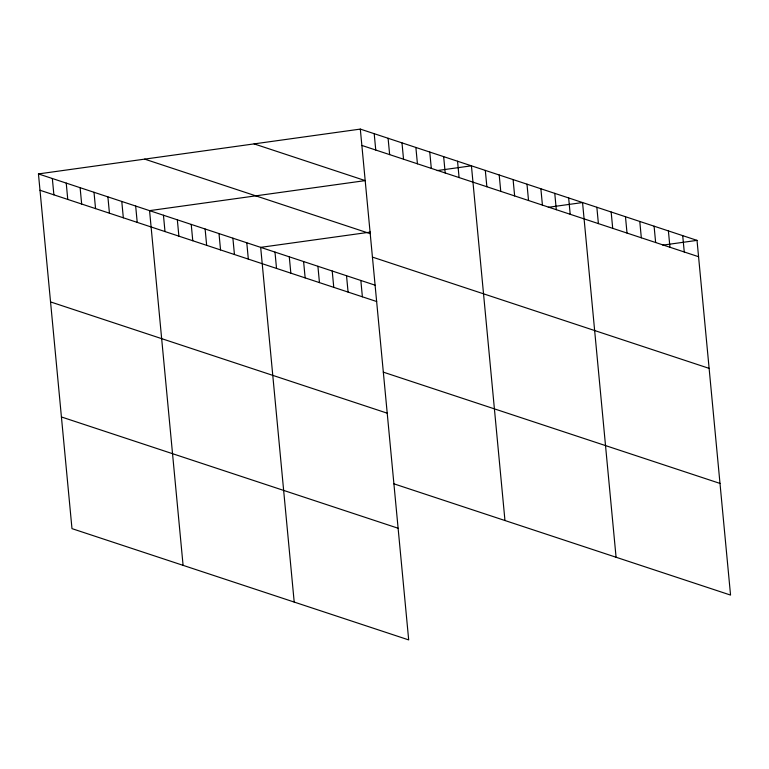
<?xml version="1.0" encoding="UTF-8"?>
<svg xmlns="http://www.w3.org/2000/svg" width="769" height="769" viewBox="0 0 769 769"><rect width="100%" height="100%" fill="white"/><g stroke="black" fill="none" stroke-linecap="round" stroke-linejoin="round"><path stroke-width="1.15" d="M360.315 129.096L408.685 639.904L71.978 528.63L38.45 173.919L360.315 129.096L697.022 240.37L730.55 595.081L393.853 483.807M437.205 170.583L471.426 165.816L504.964 520.526M370.418 232.084L260.672 247.358L294.2 602.069M548.316 207.303L582.546 202.545L616.075 557.246M662.791 245.138L697.022 240.37M361.863 145.437L698.569 256.711M254.106 143.89L365.217 180.609L149.561 210.639L183.089 565.35M144.668 159.125L370.197 233.661M372.417 257.096L709.124 368.37M38.45 173.919L375.147 285.193M39.998 190.251L376.695 301.535M383.289 372.138L719.995 483.422M50.552 301.919L387.249 413.193M61.424 416.961L398.121 528.245M682.709 235.65L684.256 251.982M668.405 230.921L669.943 247.253M654.092 226.192L655.64 242.523M639.779 221.462L641.327 237.794M625.476 216.733L627.014 233.065M611.163 212.004L612.71 228.335M596.85 207.274L598.397 223.606M568.656 197.95L570.194 214.282M554.766 193.355L556.304 209.697M540.876 188.77L542.424 205.102M526.986 184.175L528.534 200.517M513.096 179.59L514.644 195.922M499.206 174.996L500.754 191.337M485.316 170.41L486.864 186.742M457.545 161.23L459.083 177.562M443.655 156.636L445.193 172.977M429.765 152.051L431.303 168.382M415.875 147.456L417.423 163.797M401.985 142.871L403.533 159.202M388.095 138.276L389.643 154.617M374.205 133.691L375.753 150.022M360.844 280.464L362.382 296.805M346.531 275.735L348.078 292.076M332.218 271.005L333.765 287.346M317.914 266.276L319.452 282.617M303.601 261.547L305.149 277.888M289.288 256.817L290.836 273.158M274.985 252.088L276.523 268.429M246.782 242.773L248.329 259.105M232.892 238.179L234.439 254.52M219.002 233.593L220.549 249.925M205.121 228.999L206.659 245.34M191.231 224.413L192.769 240.745M177.341 219.819L178.879 236.16M163.451 215.233L164.999 231.565M135.671 206.054L137.218 222.385M121.781 201.459L123.328 217.8M107.891 196.874L109.438 213.205M94.01 192.279L95.548 208.62M80.12 187.694L81.658 204.025M66.23 183.099L67.768 199.44M52.34 178.514L53.888 194.845"/></g></svg>
